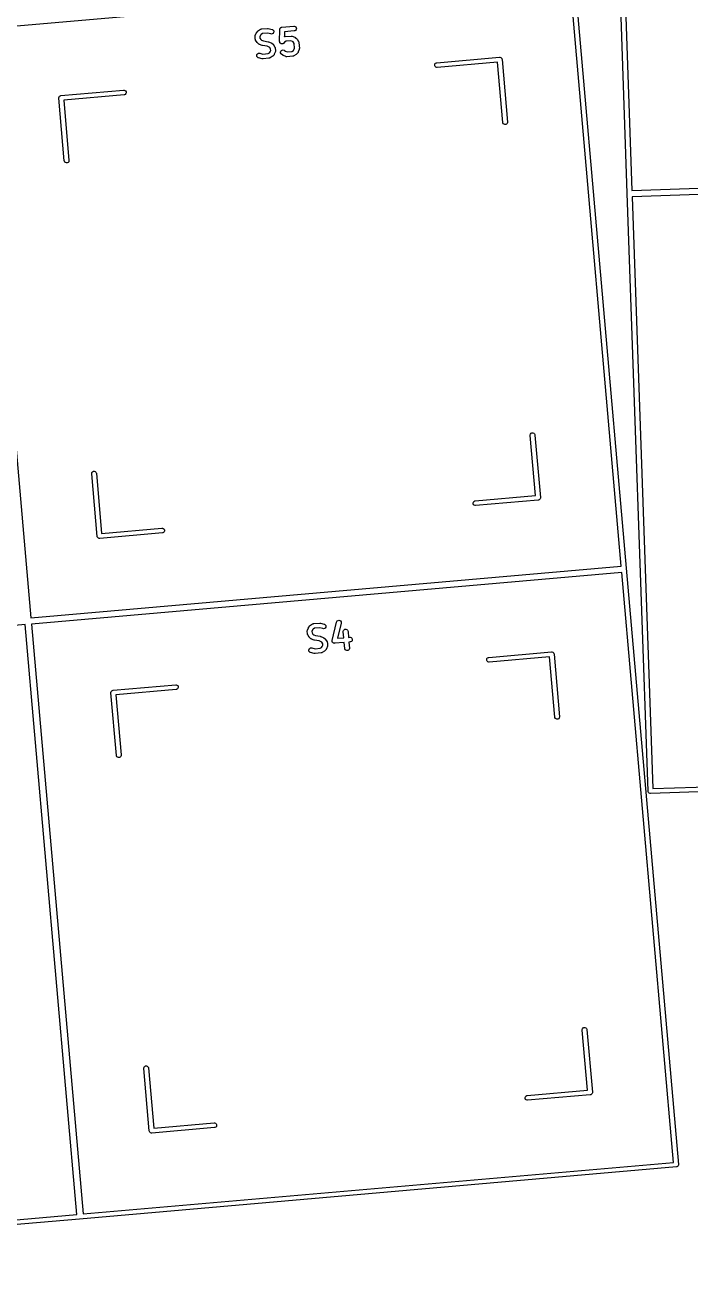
# Model space of a CAD drawing. Header units: inches. Extents: x 3.87 to 9.44, y -6.64 to -2.9.
# Drawn here: x 4.744 to 5.577, y -5.989 to -4.428 of the extents above; entities that cross this region are included whole.
import ezdxf

# ---------------------------------------------------------------- set-up
doc = ezdxf.new("R2010")
doc.units = ezdxf.units.IN
doc.header["$MEASUREMENT"] = 0
doc.layers.add('Dwgs.User', color=9, linetype='CONTINUOUS', true_color=0xc2c2c2)

msp = doc.modelspace()

# ---------------------------------------------------------------- linework, layer by layer
at = {"layer": 'Dwgs.User', "linetype": 'CONTINUOUS'}
for p, q in [((5.4984, -4.6383), (5.4724, -3.8926)), ((5.4784, -3.8954), (5.5042, -4.6351)), ((5.4265, -4.3685), (4.6872, -4.4331)), ((5.491, -5.1058), (5.4265, -4.3685)), ((5.432, -4.3636), (5.4972, -5.1082)), ((4.6872, -4.4331), (4.7517, -5.1705)), ((5.036, -4.4351), (5.0361, -4.435)), ((5.0361, -4.435), (5.0361, -4.4349)), ((5.0361, -4.4349), (5.0362, -4.4349)), ((5.0362, -4.4349), (5.0365, -4.4347)), ((5.0365, -4.4347), (5.0393, -4.433)), ((5.0393, -4.433), (5.0398, -4.4327)), ((5.0398, -4.4327), (5.0399, -4.4327)), ((5.0399, -4.4327), (5.04, -4.4327)), ((5.04, -4.4327), (5.0406, -4.4326)), ((5.0406, -4.4326), (5.0481, -4.4319)), ((5.0481, -4.4319), (5.0484, -4.4319)), ((5.0484, -4.4319), (5.0484, -4.4319)), ((5.0484, -4.4319), (5.0485, -4.4319)), ((5.0485, -4.4319), (5.0486, -4.4319)), ((5.0486, -4.4319), (5.0487, -4.4319)), ((5.0487, -4.4319), (5.049, -4.432)), ((5.049, -4.432), (5.0536, -4.4331)), ((5.0536, -4.4331), (5.0542, -4.4333)), ((5.0542, -4.4333), (5.0551, -4.4339)), ((5.0551, -4.4339), (5.0557, -4.4349)), ((5.0557, -4.4349), (5.0559, -4.4361)), ((5.0631, -4.4483), (5.0633, -4.4332)), ((5.0633, -4.4329), (5.0634, -4.4327)), ((5.0633, -4.433), (5.0633, -4.4329)), ((5.0633, -4.4332), (5.0633, -4.433)), ((5.0633, -4.433), (5.0633, -4.433)), ((5.0634, -4.4327), (5.0635, -4.4323)), ((5.0635, -4.4323), (5.0637, -4.4319)), ((5.0637, -4.4319), (5.0638, -4.4317)), ((5.0638, -4.4316), (5.0641, -4.4313)), ((5.0638, -4.4317), (5.0638, -4.4316)), ((5.0641, -4.4313), (5.0644, -4.431)), ((5.0644, -4.431), (5.0645, -4.4309)), ((5.0645, -4.4309), (5.0646, -4.4308)), ((5.0646, -4.4308), (5.065, -4.4306)), ((5.065, -4.4306), (5.0654, -4.4304)), ((5.0654, -4.4304), (5.0656, -4.4304)), ((5.0656, -4.4304), (5.0657, -4.4304)), ((5.0657, -4.4304), (5.0658, -4.4304)), ((5.0658, -4.4304), (5.066, -4.4303)), ((5.066, -4.4303), (5.0809, -4.429)), ((5.0815, -4.4349), (5.0692, -4.436)), ((5.0809, -4.429), (5.0815, -4.429)), ((5.0815, -4.429), (5.0826, -4.4294)), ((5.082, -4.4348), (5.0815, -4.4349)), ((5.083, -4.4343), (5.082, -4.4348)), ((5.0826, -4.4294), (5.0835, -4.4301)), ((5.0838, -4.4334), (5.083, -4.4343)), ((5.0835, -4.4301), (5.084, -4.4311)), ((5.0841, -4.4323), (5.0838, -4.4334)), ((5.084, -4.4311), (5.0841, -4.4323)), ((5.0325, -4.4415), (5.0327, -4.4409)), ((5.0325, -4.4416), (5.0325, -4.4415)), ((5.0325, -4.4417), (5.0325, -4.4416)), ((5.0325, -4.4423), (5.0325, -4.4417)), ((5.0327, -4.4452), (5.0325, -4.4423)), ((5.0327, -4.4409), (5.0339, -4.4378)), ((5.0328, -4.4458), (5.0327, -4.4452)), ((5.0329, -4.4459), (5.0328, -4.4458)), ((5.0329, -4.446), (5.0329, -4.4459)), ((5.0331, -4.4465), (5.0329, -4.446)), ((5.0349, -4.4494), (5.0331, -4.4465)), ((5.0339, -4.4378), (5.034, -4.4375)), ((5.034, -4.4375), (5.0341, -4.4374)), ((5.034, -4.4375), (5.034, -4.4375)), ((5.0341, -4.4374), (5.0342, -4.4373)), ((5.0342, -4.4372), (5.0344, -4.437)), ((5.0342, -4.4373), (5.0342, -4.4372)), ((5.0344, -4.437), (5.0357, -4.4354)), ((5.0351, -4.4496), (5.0349, -4.4494)), ((5.0351, -4.4497), (5.0351, -4.4496)), ((5.0352, -4.4498), (5.0351, -4.4497)), ((5.0353, -4.4498), (5.0352, -4.4498)), ((5.0353, -4.4499), (5.0353, -4.4498)), ((5.0355, -4.4501), (5.0353, -4.4499)), ((5.0371, -4.4515), (5.0355, -4.4501)), ((5.0357, -4.4354), (5.0359, -4.4351)), ((5.0359, -4.4351), (5.036, -4.4351)), ((5.0392, -4.4404), (5.0384, -4.4424)), ((5.0384, -4.4424), (5.0385, -4.444)), ((5.0385, -4.444), (5.0397, -4.4459)), ((5.04, -4.4395), (5.0392, -4.4404)), ((5.0397, -4.4459), (5.0406, -4.4466)), ((5.0418, -4.4384), (5.04, -4.4395)), ((5.0406, -4.4466), (5.0429, -4.4476)), ((5.0481, -4.4378), (5.0418, -4.4384)), ((5.0429, -4.4476), (5.0487, -4.4485)), ((5.0523, -4.4388), (5.0481, -4.4378)), ((5.0487, -4.4485), (5.0488, -4.4485)), ((5.0488, -4.4485), (5.0488, -4.4485)), ((5.0488, -4.4485), (5.049, -4.4486)), ((5.049, -4.4486), (5.0493, -4.4486)), ((5.0493, -4.4486), (5.0493, -4.4486)), ((5.0493, -4.4486), (5.0494, -4.4487)), ((5.0494, -4.4487), (5.0525, -4.4499)), ((5.0528, -4.4389), (5.0523, -4.4388)), ((5.0525, -4.4499), (5.0527, -4.45)), ((5.0527, -4.45), (5.0528, -4.4501)), ((5.054, -4.4387), (5.0528, -4.4389)), ((5.0528, -4.4501), (5.0529, -4.4501)), ((5.0529, -4.4501), (5.053, -4.4502)), ((5.053, -4.4502), (5.053, -4.4502)), ((5.053, -4.4502), (5.0533, -4.4504)), ((5.0533, -4.4504), (5.0549, -4.4517)), ((5.0549, -4.4381), (5.054, -4.4387)), ((5.0556, -4.4372), (5.0549, -4.4381)), ((5.0559, -4.4361), (5.0556, -4.4372)), ((5.0632, -4.4489), (5.0631, -4.4483)), ((5.0632, -4.449), (5.0632, -4.4489)), ((5.0632, -4.4492), (5.0632, -4.449)), ((5.0634, -4.4496), (5.0632, -4.4492)), ((5.0636, -4.45), (5.0634, -4.4496)), ((5.0637, -4.4501), (5.0636, -4.45)), ((5.0638, -4.4502), (5.0637, -4.4501)), ((5.0641, -4.4505), (5.0638, -4.4502)), ((5.0644, -4.4508), (5.0641, -4.4505)), ((5.0679, -4.4506), (5.0678, -4.4507)), ((5.0683, -4.4502), (5.0679, -4.4506)), ((5.0694, -4.449), (5.0683, -4.4502)), ((5.0692, -4.436), (5.0691, -4.4423)), ((5.0691, -4.4423), (5.0693, -4.4422)), ((5.0693, -4.4422), (5.0694, -4.4422)), ((5.0694, -4.4422), (5.0695, -4.4421)), ((5.0712, -4.4478), (5.0694, -4.449)), ((5.0695, -4.4421), (5.07, -4.442)), ((5.07, -4.442), (5.0775, -4.4414)), ((5.0773, -4.4473), (5.0712, -4.4478)), ((5.0793, -4.4481), (5.0773, -4.4473)), ((5.0775, -4.4414), (5.0781, -4.4414)), ((5.0781, -4.4414), (5.0782, -4.4414)), ((5.0782, -4.4414), (5.0783, -4.4414)), ((5.0783, -4.4414), (5.0788, -4.4416)), ((5.0788, -4.4416), (5.082, -4.4428)), ((5.0802, -4.4489), (5.0793, -4.4481)), ((5.0814, -4.4507), (5.0802, -4.4489)), ((5.082, -4.4428), (5.0822, -4.4429)), ((5.0822, -4.4429), (5.0823, -4.443)), ((5.0823, -4.443), (5.0824, -4.443)), ((5.0824, -4.443), (5.0825, -4.4431)), ((5.0825, -4.4431), (5.0825, -4.4431)), ((5.0825, -4.4431), (5.0828, -4.4433)), ((5.0828, -4.4433), (5.0844, -4.4446)), ((5.0844, -4.4446), (5.0846, -4.4449)), ((5.0846, -4.4449), (5.0847, -4.4449)), ((5.0847, -4.4449), (5.0847, -4.445)), ((5.0847, -4.445), (5.0848, -4.4451)), ((5.0848, -4.4451), (5.0848, -4.4451)), ((5.0848, -4.4451), (5.085, -4.4454)), ((5.085, -4.4454), (5.0868, -4.4482)), ((5.0868, -4.4482), (5.087, -4.4487)), ((5.087, -4.4487), (5.087, -4.4488)), ((5.087, -4.4488), (5.0871, -4.4489)), ((5.0871, -4.4489), (5.0872, -4.4495)), ((5.0872, -4.4495), (5.0879, -4.457)), ((5.0345, -4.4658), (5.0348, -4.4647)), ((5.0347, -4.4669), (5.0345, -4.4658)), ((5.0348, -4.4647), (5.0355, -4.4637)), ((5.0355, -4.4637), (5.0365, -4.4631)), ((5.0365, -4.4631), (5.0376, -4.4629)), ((5.0374, -4.4516), (5.0371, -4.4515)), ((5.0374, -4.4517), (5.0374, -4.4516)), ((5.0375, -4.4517), (5.0374, -4.4517)), ((5.0376, -4.4518), (5.0375, -4.4517)), ((5.0377, -4.4518), (5.0376, -4.4518)), ((5.0376, -4.4629), (5.0382, -4.463)), ((5.038, -4.4519), (5.0377, -4.4518)), ((5.0411, -4.4532), (5.038, -4.4519)), ((5.0382, -4.463), (5.0423, -4.464)), ((5.0414, -4.4533), (5.0411, -4.4532)), ((5.0411, -4.4532), (5.0411, -4.4532)), ((5.0411, -4.4532), (5.0411, -4.4532)), ((5.0416, -4.4533), (5.0414, -4.4533)), ((5.0417, -4.4533), (5.0416, -4.4533)), ((5.0417, -4.4534), (5.0417, -4.4533)), ((5.0475, -4.4543), (5.0417, -4.4534)), ((5.0423, -4.464), (5.0486, -4.4635)), ((5.0499, -4.4552), (5.0475, -4.4543)), ((5.0486, -4.4635), (5.0505, -4.4623)), ((5.0507, -4.456), (5.0499, -4.4552)), ((5.0505, -4.4623), (5.0512, -4.4614)), ((5.0519, -4.4578), (5.0507, -4.456)), ((5.0512, -4.4614), (5.052, -4.4594)), ((5.052, -4.4594), (5.0519, -4.4578)), ((5.0561, -4.4649), (5.0547, -4.4665)), ((5.0549, -4.4517), (5.0551, -4.452)), ((5.0551, -4.452), (5.0552, -4.452)), ((5.0552, -4.452), (5.0552, -4.4521)), ((5.0552, -4.4521), (5.0553, -4.4522)), ((5.0553, -4.4522), (5.0554, -4.4522)), ((5.0554, -4.4522), (5.0555, -4.4525)), ((5.0555, -4.4525), (5.0573, -4.4553)), ((5.0562, -4.4646), (5.0561, -4.4649)), ((5.0563, -4.4646), (5.0562, -4.4646)), ((5.0564, -4.4644), (5.0563, -4.4645)), ((5.0563, -4.4645), (5.0563, -4.4646)), ((5.0565, -4.4641), (5.0564, -4.4643)), ((5.0564, -4.4643), (5.0564, -4.4644)), ((5.0578, -4.4609), (5.0565, -4.4641)), ((5.0573, -4.4553), (5.0575, -4.4558)), ((5.0575, -4.4558), (5.0576, -4.4559)), ((5.0576, -4.4559), (5.0576, -4.456)), ((5.0576, -4.456), (5.0577, -4.4566)), ((5.0577, -4.4566), (5.058, -4.4596)), ((5.0579, -4.4604), (5.0578, -4.4609)), ((5.058, -4.4602), (5.0579, -4.4603)), ((5.0579, -4.4603), (5.0579, -4.4604)), ((5.058, -4.4596), (5.058, -4.4602)), ((5.0643, -4.4615), (5.0647, -4.4604)), ((5.0644, -4.4626), (5.0643, -4.4615)), ((5.0645, -4.4508), (5.0644, -4.4508)), ((5.0649, -4.4636), (5.0644, -4.4626)), ((5.0646, -4.4509), (5.0645, -4.4508)), ((5.0651, -4.4511), (5.0646, -4.4509)), ((5.0647, -4.4604), (5.0654, -4.4595)), ((5.0653, -4.4641), (5.0649, -4.4636)), ((5.0655, -4.4512), (5.0651, -4.4511)), ((5.067, -4.4654), (5.0653, -4.4641)), ((5.0654, -4.4595), (5.0664, -4.459)), ((5.0656, -4.4512), (5.0655, -4.4512)), ((5.0657, -4.4513), (5.0656, -4.4512)), ((5.0662, -4.4512), (5.0657, -4.4513)), ((5.0666, -4.4512), (5.0662, -4.4512)), ((5.0664, -4.459), (5.0676, -4.4589)), ((5.0667, -4.4512), (5.0666, -4.4512)), ((5.0669, -4.4512), (5.0667, -4.4512)), ((5.0673, -4.451), (5.0669, -4.4512)), ((5.0672, -4.4656), (5.067, -4.4654)), ((5.0673, -4.4656), (5.0672, -4.4656)), ((5.0677, -4.4508), (5.0673, -4.451)), ((5.0674, -4.4657), (5.0673, -4.4656)), ((5.0675, -4.4658), (5.0674, -4.4657)), ((5.0674, -4.4657), (5.0674, -4.4657)), ((5.0678, -4.4659), (5.0675, -4.4658)), ((5.0676, -4.4589), (5.0687, -4.4592)), ((5.0678, -4.4507), (5.0677, -4.4508)), ((5.0709, -4.4671), (5.0678, -4.4659)), ((5.0687, -4.4592), (5.0691, -4.4595)), ((5.0691, -4.4595), (5.0704, -4.4606)), ((5.0704, -4.4606), (5.0724, -4.4614)), ((5.0724, -4.4614), (5.0785, -4.4609)), ((5.0785, -4.4609), (5.0804, -4.4597)), ((5.0804, -4.4597), (5.0811, -4.4588)), ((5.081, -4.4662), (5.0805, -4.4665)), ((5.0839, -4.4645), (5.081, -4.4662)), ((5.0811, -4.4588), (5.0819, -4.4568)), ((5.0819, -4.4568), (5.0814, -4.4507)), ((5.0841, -4.4643), (5.0839, -4.4645)), ((5.0842, -4.4643), (5.0841, -4.4643)), ((5.0843, -4.4641), (5.0842, -4.4642)), ((5.0842, -4.4642), (5.0842, -4.4643)), ((5.0844, -4.4641), (5.0843, -4.4641)), ((5.0846, -4.4639), (5.0844, -4.4641)), ((5.0859, -4.4623), (5.0846, -4.4639)), ((5.0861, -4.462), (5.0859, -4.4623)), ((5.0862, -4.462), (5.0861, -4.462)), ((5.0863, -4.4618), (5.0862, -4.4619)), ((5.0862, -4.4619), (5.0862, -4.462)), ((5.0864, -4.4614), (5.0863, -4.4617)), ((5.0863, -4.4617), (5.0863, -4.4618)), ((5.0877, -4.4583), (5.0864, -4.4614)), ((5.0878, -4.4578), (5.0877, -4.4583)), ((5.0879, -4.457), (5.0878, -4.4576)), ((5.0878, -4.4576), (5.0878, -4.4577)), ((5.0878, -4.4577), (5.0878, -4.4578)), ((5.0353, -4.4679), (5.0347, -4.4669)), ((5.0363, -4.4686), (5.0353, -4.4679)), ((5.0368, -4.4688), (5.0363, -4.4686)), ((5.0414, -4.4699), (5.0368, -4.4688)), ((5.0417, -4.4699), (5.0414, -4.4699)), ((5.0418, -4.4699), (5.0417, -4.4699)), ((5.0419, -4.4699), (5.0418, -4.4699)), ((5.042, -4.47), (5.0419, -4.4699)), ((5.0421, -4.4699), (5.042, -4.47)), ((5.0424, -4.4699), (5.0421, -4.4699)), ((5.0498, -4.4693), (5.0424, -4.4699)), ((5.0504, -4.4692), (5.0498, -4.4693)), ((5.0505, -4.4691), (5.0504, -4.4692)), ((5.0506, -4.4691), (5.0505, -4.4691)), ((5.0511, -4.4689), (5.0506, -4.4691)), ((5.054, -4.4671), (5.0511, -4.4689)), ((5.0542, -4.4669), (5.054, -4.4671)), ((5.0543, -4.4669), (5.0542, -4.4669)), ((5.0544, -4.4668), (5.0543, -4.4669)), ((5.0545, -4.4667), (5.0544, -4.4668)), ((5.0544, -4.4668), (5.0544, -4.4668)), ((5.0547, -4.4665), (5.0545, -4.4667)), ((5.0715, -4.4673), (5.0709, -4.4671)), ((5.0716, -4.4673), (5.0715, -4.4673)), ((5.0717, -4.4673), (5.0716, -4.4673)), ((5.0722, -4.4673), (5.0717, -4.4673)), ((5.0797, -4.4667), (5.0722, -4.4673)), ((5.0803, -4.4666), (5.0797, -4.4667)), ((5.0804, -4.4665), (5.0803, -4.4666)), ((5.0805, -4.4665), (5.0804, -4.4665)), ((5.2573, -4.4775), (5.2576, -4.4764)), ((5.2574, -4.4787), (5.2573, -4.4775)), ((5.2579, -4.4797), (5.2574, -4.4787)), ((5.2576, -4.4764), (5.2584, -4.4756)), ((5.2588, -4.4805), (5.2579, -4.4797)), ((5.2584, -4.4756), (5.2594, -4.475)), ((5.2599, -4.4808), (5.2588, -4.4805)), ((5.2594, -4.475), (5.26, -4.4749)), ((5.2605, -4.4808), (5.2599, -4.4808)), ((5.26, -4.4749), (5.3384, -4.4681)), ((5.336, -4.4742), (5.2605, -4.4808)), ((5.3426, -4.5497), (5.336, -4.4742)), ((5.3384, -4.4681), (5.339, -4.4681)), ((5.339, -4.4681), (5.3401, -4.4684)), ((5.3401, -4.4684), (5.341, -4.4692)), ((5.341, -4.4692), (5.3413, -4.4697)), ((5.3413, -4.4697), (5.3415, -4.4702)), ((5.3415, -4.4702), (5.3416, -4.4707)), ((5.3416, -4.4707), (5.3485, -4.5492)), ((4.7893, -4.5161), (4.8678, -4.5092)), ((4.8678, -4.5092), (4.8684, -4.5092)), ((4.8684, -4.5092), (4.8694, -4.5096)), ((4.8694, -4.5096), (4.8703, -4.5103)), ((4.8703, -4.5103), (4.8709, -4.5114)), ((4.871, -4.5125), (4.8706, -4.5136)), ((4.8709, -4.5114), (4.871, -4.5125)), ((4.7866, -4.5193), (4.7867, -4.5187)), ((4.7935, -4.5977), (4.7866, -4.5193)), ((4.7867, -4.5187), (4.787, -4.5176)), ((4.787, -4.5176), (4.7877, -4.5167)), ((4.7877, -4.5167), (4.7888, -4.5162)), ((4.7888, -4.5162), (4.7893, -4.5161)), ((4.8683, -4.5151), (4.7928, -4.5217)), ((4.7928, -4.5217), (4.7994, -4.5972)), ((4.8689, -4.515), (4.8683, -4.5151)), ((4.8699, -4.5145), (4.8689, -4.515)), ((4.8706, -4.5136), (4.8699, -4.5145)), ((5.3427, -4.5503), (5.3426, -4.5497)), ((5.3432, -4.5513), (5.3427, -4.5503)), ((5.3441, -4.552), (5.3432, -4.5513)), ((5.3452, -4.5524), (5.3441, -4.552)), ((5.3464, -4.5523), (5.3452, -4.5524)), ((5.3474, -4.5517), (5.3464, -4.5523)), ((5.3481, -4.5509), (5.3474, -4.5517)), ((5.3485, -4.5498), (5.3481, -4.5509)), ((5.3485, -4.5492), (5.3485, -4.5498)), ((4.7936, -4.5983), (4.7935, -4.5977)), ((4.7941, -4.5993), (4.7936, -4.5983)), ((4.795, -4.6001), (4.7941, -4.5993)), ((4.7961, -4.6004), (4.795, -4.6001)), ((4.7973, -4.6003), (4.7961, -4.6004)), ((4.7983, -4.5998), (4.7973, -4.6003)), ((4.799, -4.5989), (4.7983, -4.5998)), ((4.7994, -4.5978), (4.799, -4.5989)), ((4.7994, -4.5972), (4.7994, -4.5978)), ((5.5042, -4.6351), (6.2459, -4.6092)), ((6.2462, -4.6171), (5.5045, -4.643)), ((5.5246, -5.3878), (5.4984, -4.6383)), ((5.4984, -4.6383), (5.4984, -4.6383)), ((5.5045, -4.643), (5.5304, -5.3846)), ((5.3769, -4.9413), (5.3773, -4.9402)), ((5.3769, -4.9419), (5.3769, -4.9413)), ((5.3835, -5.0174), (5.3769, -4.9419)), ((5.3773, -4.9402), (5.378, -4.9393)), ((5.378, -4.9393), (5.379, -4.9388)), ((5.379, -4.9388), (5.3802, -4.9387)), ((5.3802, -4.9387), (5.3813, -4.9391)), ((5.3813, -4.9391), (5.3822, -4.9398)), ((5.3822, -4.9398), (5.3827, -4.9408)), ((5.3827, -4.9408), (5.3828, -4.9414)), ((5.3828, -4.9414), (5.3897, -5.0198)), ((4.8278, -4.9894), (4.8282, -4.9883)), ((4.8278, -4.9899), (4.8278, -4.9894)), ((4.8347, -5.0684), (4.8278, -4.9899)), ((4.8282, -4.9883), (4.8289, -4.9874)), ((4.8289, -4.9874), (4.8299, -4.9868)), ((4.8299, -4.9868), (4.8311, -4.9867)), ((4.8311, -4.9867), (4.8322, -4.9871)), ((4.8322, -4.9871), (4.8331, -4.9878)), ((4.8331, -4.9878), (4.8336, -4.9889)), ((4.8336, -4.9889), (4.8337, -4.9894)), ((4.8337, -4.9894), (4.8403, -5.0649)), ((5.3053, -5.0266), (5.3057, -5.0255)), ((5.3054, -5.0278), (5.3053, -5.0266)), ((5.306, -5.0288), (5.3054, -5.0278)), ((5.3057, -5.0255), (5.3064, -5.0246)), ((5.3064, -5.0246), (5.3074, -5.0241)), ((5.3074, -5.0241), (5.308, -5.024)), ((5.308, -5.024), (5.3835, -5.0174)), ((5.387, -5.023), (5.3085, -5.0299)), ((5.3875, -5.0229), (5.387, -5.023)), ((5.3881, -5.0226), (5.3875, -5.0229)), ((5.3886, -5.0224), (5.3881, -5.0226)), ((5.3893, -5.0215), (5.3886, -5.0224)), ((5.3896, -5.0204), (5.3893, -5.0215)), ((5.3893, -5.0215), (5.3893, -5.0215)), ((5.3893, -5.0215), (5.3893, -5.0215)), ((5.3897, -5.0198), (5.3896, -5.0204)), ((5.3896, -5.0204), (5.3896, -5.0204)), ((5.3068, -5.0295), (5.306, -5.0288)), ((5.3079, -5.0299), (5.3068, -5.0295)), ((5.3085, -5.0299), (5.3079, -5.0299)), ((4.8403, -5.0649), (4.9158, -5.0583)), ((4.9158, -5.0583), (4.9164, -5.0583)), ((4.9164, -5.0583), (4.9175, -5.0587)), ((4.9175, -5.0587), (4.9184, -5.0594)), ((4.9184, -5.0594), (4.9189, -5.0604)), ((4.8348, -5.0689), (4.8347, -5.0684)), ((4.8353, -5.07), (4.8348, -5.0689)), ((4.8362, -5.0707), (4.8353, -5.07)), ((4.8373, -5.0711), (4.8362, -5.0707)), ((4.8379, -5.0711), (4.8373, -5.0711)), ((4.8373, -5.0711), (4.8373, -5.0711)), ((4.9163, -5.0642), (4.8379, -5.0711)), ((4.9169, -5.0641), (4.9163, -5.0642)), ((4.9179, -5.0636), (4.9169, -5.0641)), ((4.9187, -5.0627), (4.9179, -5.0636)), ((4.919, -5.0616), (4.9187, -5.0627)), ((4.9189, -5.0604), (4.919, -5.0616)), ((4.7517, -5.1705), (5.491, -5.1058)), ((5.4917, -5.1137), (4.7524, -5.1783)), ((5.5564, -5.853), (5.4917, -5.1137)), ((5.4972, -5.1082), (5.5625, -5.8554)), ((4.7446, -5.179), (4.0053, -5.2437)), ((4.8093, -5.9183), (4.7446, -5.179)), ((4.7524, -5.1783), (4.8171, -5.9176)), ((5.0979, -5.1861), (5.0991, -5.183)), ((5.0991, -5.183), (5.0992, -5.1827)), ((5.0992, -5.1827), (5.0992, -5.1826)), ((5.0992, -5.1826), (5.0993, -5.1826)), ((5.0993, -5.1825), (5.0994, -5.1824)), ((5.0993, -5.1826), (5.0993, -5.1825)), ((5.0994, -5.1824), (5.0996, -5.1822)), ((5.0996, -5.1822), (5.1009, -5.1805)), ((5.1009, -5.1805), (5.1011, -5.1803)), ((5.1011, -5.1803), (5.1012, -5.1803)), ((5.1012, -5.1803), (5.1013, -5.1802)), ((5.1013, -5.1802), (5.1013, -5.1801)), ((5.1013, -5.1801), (5.1014, -5.1801)), ((5.1014, -5.1801), (5.1016, -5.1799)), ((5.1016, -5.1799), (5.1045, -5.1782)), ((5.1045, -5.1782), (5.105, -5.1779)), ((5.105, -5.1779), (5.1051, -5.1779)), ((5.1051, -5.1779), (5.1052, -5.1778)), ((5.107, -5.1836), (5.1051, -5.1847)), ((5.1052, -5.1778), (5.1058, -5.1777)), ((5.1058, -5.1777), (5.1133, -5.1771)), ((5.1133, -5.183), (5.107, -5.1836)), ((5.1133, -5.1771), (5.1136, -5.1771)), ((5.1174, -5.184), (5.1133, -5.183)), ((5.1136, -5.1771), (5.1136, -5.1771)), ((5.1136, -5.1771), (5.1137, -5.1771)), ((5.1137, -5.1771), (5.1138, -5.1771)), ((5.1138, -5.1771), (5.1139, -5.1771)), ((5.1139, -5.1771), (5.1142, -5.1772)), ((5.1142, -5.1772), (5.1188, -5.1783)), ((5.118, -5.1841), (5.1174, -5.184)), ((5.1192, -5.1839), (5.118, -5.1841)), ((5.1188, -5.1783), (5.1194, -5.1784)), ((5.1201, -5.1833), (5.1192, -5.1839)), ((5.1194, -5.1784), (5.1203, -5.1791)), ((5.1208, -5.1824), (5.1201, -5.1833)), ((5.1203, -5.1791), (5.1209, -5.1801)), ((5.1211, -5.1812), (5.1208, -5.1824)), ((5.1209, -5.1801), (5.1211, -5.1812)), ((5.1289, -5.1988), (5.1344, -5.1758)), ((5.1344, -5.1758), (5.1346, -5.1752)), ((5.1346, -5.1752), (5.1353, -5.1743)), ((5.1353, -5.1743), (5.1363, -5.1737)), ((5.1402, -5.1771), (5.1356, -5.1962)), ((5.1363, -5.1737), (5.1374, -5.1735)), ((5.1374, -5.1735), (5.1385, -5.1738)), ((5.1385, -5.1738), (5.1395, -5.1744)), ((5.1395, -5.1744), (5.1401, -5.1754)), ((5.1401, -5.1754), (5.1402, -5.1766)), ((5.1402, -5.1766), (5.1402, -5.1771)), ((5.0977, -5.1867), (5.0979, -5.1861)), ((5.0977, -5.1868), (5.0977, -5.1867)), ((5.0977, -5.1869), (5.0977, -5.1868)), ((5.0977, -5.1874), (5.0977, -5.1869)), ((5.0979, -5.1904), (5.0977, -5.1874)), ((5.098, -5.191), (5.0979, -5.1904)), ((5.0981, -5.1911), (5.098, -5.191)), ((5.0981, -5.1912), (5.0981, -5.1911)), ((5.0983, -5.1917), (5.0981, -5.1912)), ((5.1001, -5.1946), (5.0983, -5.1917)), ((5.1003, -5.1948), (5.1001, -5.1946)), ((5.1003, -5.1949), (5.1003, -5.1948)), ((5.1004, -5.1949), (5.1003, -5.1949)), ((5.1004, -5.195), (5.1004, -5.1949)), ((5.1005, -5.1951), (5.1004, -5.195)), ((5.1007, -5.1953), (5.1005, -5.1951)), ((5.1023, -5.1967), (5.1007, -5.1953)), ((5.1026, -5.1968), (5.1023, -5.1967)), ((5.1026, -5.1969), (5.1026, -5.1968)), ((5.1027, -5.1969), (5.1026, -5.1969)), ((5.1028, -5.197), (5.1027, -5.1969)), ((5.1029, -5.197), (5.1028, -5.197)), ((5.1032, -5.1971), (5.1029, -5.197)), ((5.1063, -5.1984), (5.1032, -5.1971)), ((5.1044, -5.1856), (5.1036, -5.1876)), ((5.1036, -5.1876), (5.1037, -5.1892)), ((5.1037, -5.1892), (5.1049, -5.1911)), ((5.1051, -5.1847), (5.1044, -5.1856)), ((5.1049, -5.1911), (5.1058, -5.1918)), ((5.1058, -5.1918), (5.1081, -5.1928)), ((5.1066, -5.1985), (5.1063, -5.1984)), ((5.1063, -5.1984), (5.1063, -5.1984)), ((5.1063, -5.1984), (5.1063, -5.1984)), ((5.1068, -5.1985), (5.1066, -5.1985)), ((5.1069, -5.1985), (5.1068, -5.1985)), ((5.1127, -5.1995), (5.1069, -5.1985)), ((5.1069, -5.1985), (5.1069, -5.1985)), ((5.1081, -5.1928), (5.1139, -5.1937)), ((5.1151, -5.2004), (5.1127, -5.1995)), ((5.1139, -5.1937), (5.114, -5.1937)), ((5.114, -5.1937), (5.114, -5.1937)), ((5.114, -5.1937), (5.1142, -5.1938)), ((5.1142, -5.1938), (5.1145, -5.1938)), ((5.1145, -5.1938), (5.1145, -5.1938)), ((5.1145, -5.1938), (5.1146, -5.1938)), ((5.1146, -5.1938), (5.1177, -5.1951)), ((5.1177, -5.1951), (5.1179, -5.1952)), ((5.1179, -5.1952), (5.118, -5.1952)), ((5.118, -5.1952), (5.1181, -5.1953)), ((5.1181, -5.1953), (5.1182, -5.1953)), ((5.1182, -5.1953), (5.1182, -5.1954)), ((5.1182, -5.1954), (5.1185, -5.1956)), ((5.1185, -5.1956), (5.1201, -5.1969)), ((5.1201, -5.1969), (5.1203, -5.1971)), ((5.1203, -5.1971), (5.1204, -5.1972)), ((5.1204, -5.1972), (5.1204, -5.1973)), ((5.1204, -5.1973), (5.1205, -5.1973)), ((5.1205, -5.1973), (5.1205, -5.1974)), ((5.1205, -5.1974), (5.1207, -5.1976)), ((5.1207, -5.1976), (5.1225, -5.2005)), ((5.1288, -5.1994), (5.1289, -5.1992)), ((5.1289, -5.1999), (5.1288, -5.1994)), ((5.1289, -5.1991), (5.1289, -5.1988)), ((5.1289, -5.1992), (5.1289, -5.1991)), ((5.1289, -5.1992), (5.1289, -5.1992)), ((5.129, -5.2003), (5.1289, -5.1999)), ((5.1356, -5.1962), (5.1435, -5.1955)), ((5.1429, -5.1874), (5.1432, -5.1863)), ((5.1429, -5.188), (5.1429, -5.1874)), ((5.1435, -5.1955), (5.1429, -5.188)), ((5.1432, -5.1863), (5.144, -5.1854)), ((5.144, -5.1854), (5.145, -5.1849)), ((5.145, -5.1849), (5.1461, -5.1848)), ((5.1461, -5.1848), (5.1472, -5.1852)), ((5.1472, -5.1852), (5.1481, -5.1859)), ((5.1481, -5.1859), (5.1486, -5.1869)), ((5.1486, -5.1869), (5.1488, -5.1875)), ((5.1488, -5.1875), (5.1494, -5.195)), ((5.1494, -5.195), (5.151, -5.1949)), ((5.151, -5.1949), (5.1515, -5.1949)), ((5.1515, -5.1949), (5.1526, -5.1952)), ((5.1531, -5.2001), (5.152, -5.2006)), ((5.1526, -5.1952), (5.1535, -5.196)), ((5.1538, -5.1992), (5.1531, -5.2001)), ((5.1535, -5.196), (5.154, -5.197)), ((5.1541, -5.1981), (5.1538, -5.1992)), ((5.154, -5.197), (5.1541, -5.1981)), ((5.0997, -5.211), (5.1, -5.2099)), ((5.0999, -5.2121), (5.0997, -5.211)), ((5.1005, -5.2131), (5.0999, -5.2121)), ((5.1, -5.2099), (5.1007, -5.2089)), ((5.1015, -5.2138), (5.1005, -5.2131)), ((5.1007, -5.2089), (5.1017, -5.2083)), ((5.102, -5.214), (5.1015, -5.2138)), ((5.1017, -5.2083), (5.1028, -5.2081)), ((5.1066, -5.2151), (5.102, -5.214)), ((5.1028, -5.2081), (5.1034, -5.2082)), ((5.1034, -5.2082), (5.1075, -5.2092)), ((5.1069, -5.2151), (5.1066, -5.2151)), ((5.107, -5.2151), (5.1069, -5.2151)), ((5.1071, -5.2151), (5.107, -5.2151)), ((5.1072, -5.2151), (5.1071, -5.2151)), ((5.1073, -5.2151), (5.1072, -5.2151)), ((5.1076, -5.2151), (5.1073, -5.2151)), ((5.1075, -5.2092), (5.1138, -5.2087)), ((5.115, -5.2145), (5.1076, -5.2151)), ((5.1138, -5.2087), (5.1157, -5.2075)), ((5.1156, -5.2144), (5.115, -5.2145)), ((5.1159, -5.2011), (5.1151, -5.2004)), ((5.1157, -5.2143), (5.1156, -5.2144)), ((5.1157, -5.2075), (5.1164, -5.2066)), ((5.1158, -5.2143), (5.1157, -5.2143)), ((5.1163, -5.214), (5.1158, -5.2143)), ((5.1171, -5.203), (5.1159, -5.2011)), ((5.1192, -5.2123), (5.1163, -5.214)), ((5.1164, -5.2066), (5.1172, -5.2046)), ((5.1172, -5.2046), (5.1171, -5.203)), ((5.1194, -5.2121), (5.1192, -5.2123)), ((5.1195, -5.2121), (5.1194, -5.2121)), ((5.1196, -5.212), (5.1195, -5.2121)), ((5.1197, -5.2119), (5.1196, -5.2119)), ((5.1196, -5.2119), (5.1196, -5.212)), ((5.1199, -5.2117), (5.1197, -5.2119)), ((5.1213, -5.2101), (5.1199, -5.2117)), ((5.1214, -5.2098), (5.1213, -5.2101)), ((5.1215, -5.2098), (5.1214, -5.2098)), ((5.1216, -5.2096), (5.1215, -5.2097)), ((5.1215, -5.2097), (5.1215, -5.2098)), ((5.1217, -5.2092), (5.1216, -5.2095)), ((5.1216, -5.2095), (5.1216, -5.2096)), ((5.123, -5.2061), (5.1217, -5.2092)), ((5.1225, -5.2005), (5.1227, -5.201)), ((5.1227, -5.201), (5.1228, -5.2011)), ((5.1228, -5.2011), (5.1228, -5.2012)), ((5.1228, -5.2012), (5.1229, -5.2018)), ((5.1229, -5.2018), (5.1232, -5.2048)), ((5.1231, -5.2056), (5.123, -5.2061)), ((5.1232, -5.2054), (5.1231, -5.2055)), ((5.1231, -5.2055), (5.1231, -5.2056)), ((5.1232, -5.2048), (5.1232, -5.2054)), ((5.129, -5.2004), (5.129, -5.2003)), ((5.129, -5.2005), (5.129, -5.2004)), ((5.1293, -5.2009), (5.129, -5.2005)), ((5.1295, -5.2014), (5.1293, -5.2009)), ((5.1296, -5.2014), (5.1295, -5.2014)), ((5.1296, -5.2015), (5.1296, -5.2014)), ((5.13, -5.2018), (5.1296, -5.2015)), ((5.1304, -5.2021), (5.13, -5.2018)), ((5.1305, -5.2021), (5.1304, -5.2021)), ((5.1306, -5.2022), (5.1305, -5.2021)), ((5.131, -5.2023), (5.1306, -5.2022)), ((5.1315, -5.2024), (5.131, -5.2023)), ((5.1316, -5.2024), (5.1315, -5.2024)), ((5.1317, -5.2025), (5.1316, -5.2024)), ((5.1318, -5.2024), (5.1317, -5.2025)), ((5.132, -5.2024), (5.1318, -5.2024)), ((5.144, -5.2014), (5.132, -5.2024)), ((5.1447, -5.2089), (5.144, -5.2014)), ((5.1448, -5.2095), (5.1447, -5.2089)), ((5.1453, -5.2105), (5.1448, -5.2095)), ((5.1462, -5.2112), (5.1453, -5.2105)), ((5.1473, -5.2116), (5.1462, -5.2112)), ((5.1485, -5.2115), (5.1473, -5.2116)), ((5.1495, -5.211), (5.1485, -5.2115)), ((5.1502, -5.2101), (5.1495, -5.211)), ((5.1515, -5.2007), (5.1499, -5.2009)), ((5.1499, -5.2009), (5.1506, -5.2084)), ((5.1506, -5.209), (5.1502, -5.2101)), ((5.1506, -5.2084), (5.1506, -5.209)), ((5.152, -5.2006), (5.1515, -5.2007)), ((5.3252, -5.2201), (5.4036, -5.2132)), ((5.4036, -5.2132), (5.4042, -5.2133)), ((5.4042, -5.2133), (5.4053, -5.2136)), ((5.4053, -5.2136), (5.4062, -5.2143)), ((5.4062, -5.2143), (5.4064, -5.2148)), ((5.4064, -5.2148), (5.4067, -5.2154)), ((5.4067, -5.2154), (5.4068, -5.2159)), ((5.3225, -5.2227), (5.3228, -5.2216)), ((5.3226, -5.2239), (5.3225, -5.2227)), ((5.3231, -5.2249), (5.3226, -5.2239)), ((5.3228, -5.2216), (5.3236, -5.2207)), ((5.324, -5.2256), (5.3231, -5.2249)), ((5.3236, -5.2207), (5.3246, -5.2202)), ((5.3251, -5.226), (5.324, -5.2256)), ((5.3246, -5.2202), (5.3252, -5.2201)), ((5.3257, -5.226), (5.3251, -5.226)), ((5.4012, -5.2194), (5.3257, -5.226)), ((5.4078, -5.2949), (5.4012, -5.2194)), ((5.4068, -5.2159), (5.4137, -5.2944)), ((4.8522, -5.2628), (4.8529, -5.2619)), ((4.8529, -5.2619), (4.854, -5.2614)), ((4.854, -5.2614), (4.8545, -5.2613)), ((4.8545, -5.2613), (4.933, -5.2544)), ((4.9335, -5.2603), (4.858, -5.2669)), ((4.933, -5.2544), (4.9335, -5.2544)), ((4.9335, -5.2544), (4.9346, -5.2548)), ((4.9341, -5.2602), (4.9335, -5.2603)), ((4.9351, -5.2597), (4.9341, -5.2602)), ((4.9346, -5.2548), (4.9355, -5.2555)), ((4.9358, -5.2588), (4.9351, -5.2597)), ((4.9355, -5.2555), (4.9361, -5.2565)), ((4.9362, -5.2577), (4.9358, -5.2588)), ((4.9361, -5.2565), (4.9362, -5.2577)), ((4.8518, -5.2639), (4.8522, -5.2628)), ((4.8518, -5.2645), (4.8518, -5.2639)), ((4.8587, -5.3429), (4.8518, -5.2645)), ((4.858, -5.2669), (4.8646, -5.3424)), ((5.4079, -5.2955), (5.4078, -5.2949)), ((5.4084, -5.2965), (5.4079, -5.2955)), ((5.4093, -5.2972), (5.4084, -5.2965)), ((5.4104, -5.2976), (5.4093, -5.2972)), ((5.4116, -5.2975), (5.4104, -5.2976)), ((5.4126, -5.2969), (5.4116, -5.2975)), ((5.4133, -5.296), (5.4126, -5.2969)), ((5.4137, -5.2949), (5.4133, -5.296)), ((5.4137, -5.2944), (5.4137, -5.2949)), ((4.8588, -5.3435), (4.8587, -5.3429)), ((4.8593, -5.3445), (4.8588, -5.3435)), ((4.8602, -5.3453), (4.8593, -5.3445)), ((4.8613, -5.3456), (4.8602, -5.3453)), ((4.8625, -5.3455), (4.8613, -5.3456)), ((4.8635, -5.345), (4.8625, -5.3455)), ((4.8642, -5.3441), (4.8635, -5.345)), ((4.8646, -5.343), (4.8642, -5.3441)), ((4.8646, -5.3424), (4.8646, -5.343)), ((6.2772, -5.3645), (5.5276, -5.3906)), ((5.5304, -5.3846), (6.274, -5.3587)), ((5.5247, -5.3884), (5.5246, -5.3878)), ((5.5251, -5.3894), (5.5247, -5.3884)), ((5.526, -5.3902), (5.5251, -5.3894)), ((5.5271, -5.3906), (5.526, -5.3902)), ((5.5276, -5.3906), (5.5271, -5.3906)), ((5.4432, -5.6845), (5.4442, -5.684)), ((5.4442, -5.684), (5.4454, -5.6839)), ((5.4454, -5.6839), (5.4465, -5.6842)), ((5.4465, -5.6842), (5.4473, -5.685)), ((5.4421, -5.6865), (5.4425, -5.6854)), ((5.4421, -5.6871), (5.4421, -5.6865)), ((5.4487, -5.7626), (5.4421, -5.6871)), ((5.4425, -5.6854), (5.4432, -5.6845)), ((5.4473, -5.685), (5.4479, -5.686)), ((5.4479, -5.686), (5.448, -5.6866)), ((5.448, -5.6866), (5.4548, -5.765)), ((4.893, -5.7345), (4.8934, -5.7334)), ((4.893, -5.7351), (4.893, -5.7345)), ((4.8999, -5.8136), (4.893, -5.7351)), ((4.8934, -5.7334), (4.8941, -5.7326)), ((4.8941, -5.7326), (4.8951, -5.732)), ((4.8951, -5.732), (4.8963, -5.7319)), ((4.8963, -5.7319), (4.8974, -5.7323)), ((4.8974, -5.7323), (4.8983, -5.733)), ((4.8983, -5.733), (4.8988, -5.734)), ((4.8988, -5.734), (4.8989, -5.7346)), ((4.8989, -5.7346), (4.9055, -5.8101)), ((5.3705, -5.7718), (5.3709, -5.7707)), ((5.3706, -5.773), (5.3705, -5.7718)), ((5.3712, -5.774), (5.3706, -5.773)), ((5.3709, -5.7707), (5.3716, -5.7698)), ((5.372, -5.7747), (5.3712, -5.774)), ((5.3716, -5.7698), (5.3726, -5.7693)), ((5.3731, -5.7751), (5.372, -5.7747)), ((5.3726, -5.7693), (5.3732, -5.7692)), ((5.3737, -5.7751), (5.3731, -5.7751)), ((5.3732, -5.7692), (5.4487, -5.7626)), ((5.4522, -5.7682), (5.3737, -5.7751)), ((5.4527, -5.7681), (5.4522, -5.7682)), ((5.4533, -5.7678), (5.4527, -5.7681)), ((5.4538, -5.7676), (5.4533, -5.7678)), ((5.4545, -5.7667), (5.4538, -5.7676)), ((5.4548, -5.7656), (5.4545, -5.7667)), ((5.4545, -5.7667), (5.4545, -5.7667)), ((5.4545, -5.7667), (5.4545, -5.7667)), ((5.4548, -5.765), (5.4548, -5.7656)), ((5.4548, -5.7656), (5.4548, -5.7656)), ((4.9055, -5.8101), (4.981, -5.8035)), ((4.981, -5.8035), (4.9816, -5.8035)), ((4.9816, -5.8035), (4.9827, -5.8039)), ((4.9831, -5.8087), (4.9821, -5.8093)), ((4.9827, -5.8039), (4.9836, -5.8046)), ((4.9839, -5.8079), (4.9831, -5.8087)), ((4.9836, -5.8046), (4.9841, -5.8056)), ((4.9842, -5.8068), (4.9839, -5.8079)), ((4.9841, -5.8056), (4.9842, -5.8068)), ((4.9, -5.8141), (4.8999, -5.8136)), ((4.9005, -5.8152), (4.9, -5.8141)), ((4.9014, -5.8159), (4.9005, -5.8152)), ((4.9025, -5.8162), (4.9014, -5.8159)), ((4.9031, -5.8162), (4.9025, -5.8162)), ((4.9025, -5.8162), (4.9025, -5.8162)), ((4.9815, -5.8094), (4.9031, -5.8162)), ((4.9821, -5.8093), (4.9815, -5.8094)), ((4.8171, -5.9176), (5.5564, -5.853)), ((5.5625, -5.856), (5.5622, -5.8571)), ((5.5625, -5.8554), (5.5625, -5.856)), ((5.5599, -5.8586), (4.8127, -5.9239)), ((5.5604, -5.8585), (5.5599, -5.8586)), ((5.5614, -5.8579), (5.5604, -5.8585)), ((5.5622, -5.8571), (5.5614, -5.8579)), ((4.07, -5.983), (4.8093, -5.9183)), ((4.8127, -5.9239), (4.0675, -5.9891)), ((4.8127, -5.9239), (4.8127, -5.9239))]:
    msp.add_line(p, q, dxfattribs=at)

doc.saveas('drawing.dxf')
